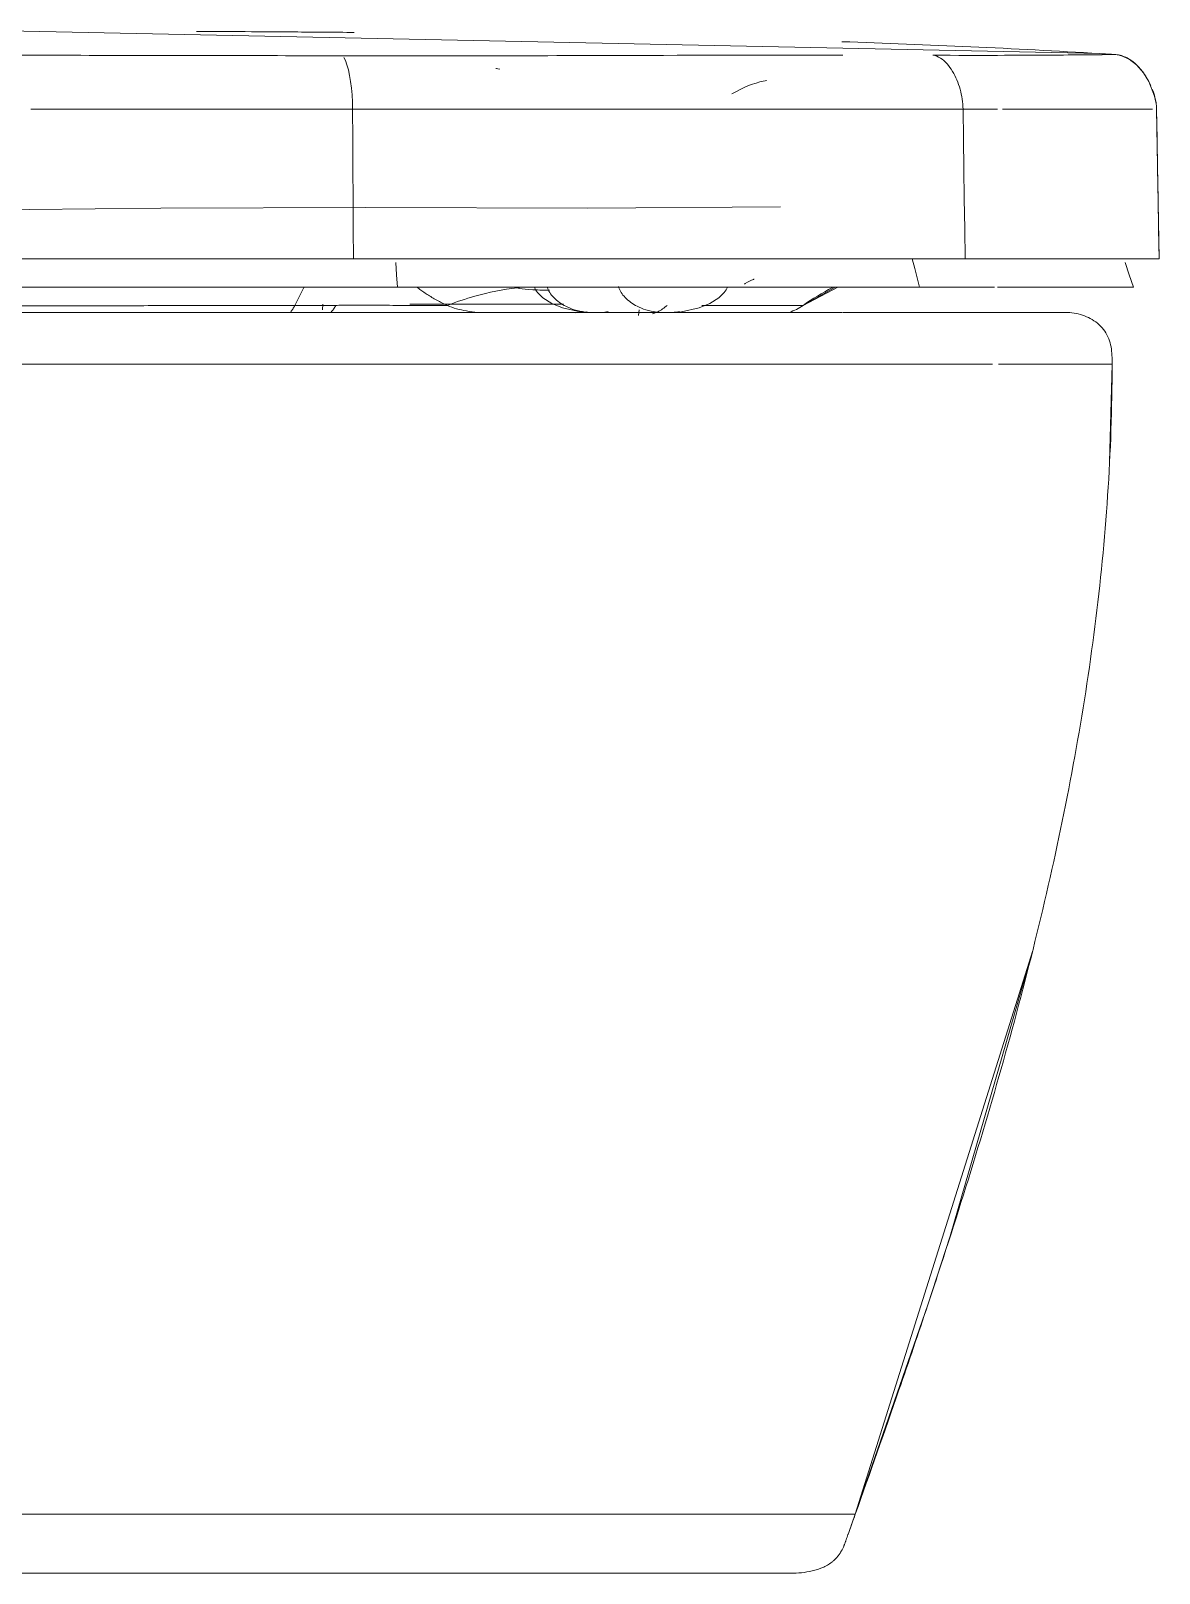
# Model space of a CAD drawing. Header units: millimetres. Extents: x -12186 to 152825, y -4386 to 9463.
# Drawn here: x 100397.6 to 100597.1, y 178 to 450.7 of the extents above; entities that cross this region are included whole.
import ezdxf

# ---------------------------------------------------------------- set-up
doc = ezdxf.new("R2010")
doc.units = ezdxf.units.MM
doc.layers.add('G-IMPT', color=8, linetype='Continuous', lineweight=5)
doc.layers.add('P-SANR-FIXT', color=6, linetype='Continuous', lineweight=5)

# ---------------------------------------------------------------- blocks, each defined once
blk = doc.blocks.new('geberit-500-415-01-1-icon-wc-wh-rimfree-seat-tap-rfa - GB_500_415_01_1_iCon_WC_WH_Rimfree_w_d_r_dwg_GB_500_415_01_1_iCon_WC_WH_Rimfree_w_d_r-922349-Section 3')
at = {"layer": 'G-IMPT'}
for p, q in [((-7120.11, 391.78), (-7078.17, 391.78)), ((-7000.85, 391.78), (-6968.45, 391.78)), ((-6968.45, 391.78), (-6943.3, 391.78)), ((-6942.25, 391.78), (-6927.53, 391.78)), ((-6927.53, 391.78), (-6922.16, 391.78)), ((-6922.16, 391.78), (-6922.6, 374.42)), ((-6967.57, 188.43), (-6936.18, 288.11)), ((-6936.18, 288.11), (-6950.76, 237.59)), ((-6950.76, 237.59), (-6936.19, 288.11)), ((-6950.76, 237.59), (-6954.73, 225.47)), ((-6954.73, 225.47), (-6950.76, 237.59)), ((-6967.57, 188.43), (-6954.73, 225.47)), ((-6968.78, 185.01), (-6967.57, 188.43)), ((-6967.57, 188.43), (-6968.78, 185.01))]:
    blk.add_line(p, q, dxfattribs=at)
at = {"layer": 'G-IMPT', "flags": 128}
for points in [[(-7078.17, 391.78), (-7037.91, 391.78), (-7000.85, 391.78)], [(-7412.67, 178), (-7380.88, 178), (-7349.09, 178), (-7317.3, 178), (-7285.51, 178), (-7253.72, 178), (-7221.93, 178), (-7190.13, 178), (-7158.34, 178), (-7126.55, 178), (-7095.04, 178), (-7064.81, 178), (-7036.93, 178), (-7012.38, 178), (-6993.34, 178), (-6982.36, 178), (-6978.98, 178)], [(-6978.98, 178), (-6982.36, 178), (-6993.34, 178), (-7012.38, 178), (-7036.93, 178), (-7064.81, 178), (-7095.04, 178), (-7119.23, 178)]]:
    blk.add_lwpolyline(points, dxfattribs=at)
at = {"layer": 'G-IMPT'}
for points, knots in [([(-7125.77, 400.89), (-7119.84, 400.89), (-7107.97, 400.89), (-7084.36, 400.89), (-7055.44, 400.89), (-7017.24, 400.89), (-6992.94, 400.89), (-6979.95, 400.89)], [0, 0, 0, 0, 0.111111, 0.222222, 0.444444, 0.666667, 1, 1, 1, 1]), ([(-6998.9, 400.89), (-7002.79, 400.89), (-7010.68, 400.89), (-7019.01, 400.89), (-7023.16, 400.89)], [0, 0, 0, 0, 0.1111111, 0.2160459, 0.2160459, 0.2160459, 0.2160459]), ([(-6981.06, 400.89), (-6982.4, 400.89), (-6987.91, 400.89), (-6994.07, 400.89), (-6998.9, 400.89)], [0.7777778, 0.7777778, 0.7777778, 0.7777778, 0.8333333, 1, 1, 1, 1]), ([(-6969.85, 400.89), (-6966.71, 400.89), (-6957.69, 400.89), (-6944.01, 400.89), (-6932.74, 400.89), (-6930.02, 400.89), (-6930.02, 400.89)], [0.1121759, 0.1121759, 0.1121759, 0.1121759, 0.2222222, 0.4444444, 0.7222222, 1, 1, 1, 1]), ([(-6930.02, 400.89), (-6930.02, 400.89), (-6935.3, 400.89), (-6947.95, 400.89), (-6952.92, 400.89)], [0, 0, 0, 0, 0.4444444, 0.6666667, 0.6666667, 0.6666667, 0.6666667]), ([(-6922.16, 391.78), (-6922.16, 384.03), (-6922.7, 368.52), (-6925.75, 337.62), (-6931.4, 307.08), (-6938.93, 276.98), (-6945.35, 254.6), (-6950.76, 237.48), (-6953.96, 227.79), (-6954.73, 225.47)], [0, 0, 0, 0, 0.1111111, 0.2222222, 0.4444444, 0.5555556, 0.6666667, 0.7777778, 0.8128226, 0.8128226, 0.8128226, 0.8128226]), ([(-6954.73, 225.47), (-6956.41, 220.43), (-6960.62, 208.06), (-6964.96, 195.74), (-6967.57, 188.43)], [0.8128302, 0.8128302, 0.8128302, 0.8128302, 0.8888889, 1, 1, 1, 1]), ([(-7412.67, 188.43), (-7389.3, 188.43), (-7354.23, 188.43), (-7307.48, 188.43), (-7272.41, 188.43), (-7237.35, 188.43), (-7202.28, 188.43), (-7173.06, 188.43), (-7149.68, 188.43), (-7136.53, 188.43), (-7128.5, 188.43), (-7125.57, 188.43), (-7121.19, 188.43), (-7111.71, 188.43), (-7097.23, 188.43), (-7080.16, 188.43), (-7063.57, 188.43), (-7047.62, 188.43), (-7032.46, 188.43), (-7018.23, 188.43), (-7007.28, 188.43), (-6999.09, 188.43), (-6991.6, 188.43), (-6983.59, 188.43), (-6976.26, 188.43), (-6969.47, 188.43), (-6967.57, 188.43), (-6967.57, 188.43)], [0, 0, 0, 0, 0.133333, 0.2, 0.266667, 0.333333, 0.4, 0.466667, 0.5, 0.533333, 0.541667, 0.545833, 0.55, 0.566667, 0.6, 0.633333, 0.666667, 0.7, 0.733333, 0.766667, 0.8, 0.816667, 0.833333, 0.866667, 0.9, 0.933333, 1, 1, 1, 1]), ([(-6967.57, 188.43), (-6967.78, 187.83), (-6968.1, 186.93), (-6968.51, 185.78), (-6968.7, 185.25), (-6968.78, 185.02)], [0, 0, 0, 0, 0.1111111, 0.1666667, 0.2103062, 0.2103062, 0.2103062, 0.2103062]), ([(-6968.78, 185.02), (-6968.81, 184.95), (-6968.88, 184.74), (-6969.02, 184.37), (-6969.15, 183.98), (-6969.26, 183.68), (-6969.34, 183.47), (-6969.41, 183.25), (-6969.45, 183.15), (-6969.55, 182.88), (-6969.63, 182.7), (-6969.73, 182.47), (-6969.83, 182.24), (-6969.94, 182.05), (-6970.04, 181.87), (-6970.18, 181.64), (-6970.38, 181.33), (-6970.68, 180.94), (-6971, 180.59), (-6971.34, 180.25), (-6971.83, 179.85), (-6972.49, 179.4), (-6973.63, 178.82), (-6975.16, 178.34), (-6977.06, 178.05), (-6978.34, 178), (-6978.98, 178)], [0.2103062, 0.2103062, 0.2103062, 0.2103062, 0.2222222, 0.25, 0.2777778, 0.2916667, 0.3055556, 0.3194444, 0.3333333, 0.3402778, 0.3472222, 0.3611111, 0.375, 0.3888889, 0.4027778, 0.4166667, 0.4444444, 0.4722222, 0.5, 0.5277778, 0.5555556, 0.6111111, 0.6666667, 0.7777778, 0.8888889, 1, 1, 1, 1])]:
    blk.add_open_spline(points, degree=3, knots=knots, dxfattribs=at)
for points in [[(-7008.03, 400.89), (-7006.61, 400.89), (-7005.21, 400.89), (-7003.82, 400.89)], [(-6997.17, 400.89), (-6996.71, 400.89), (-6996.25, 400.89), (-6995.79, 400.89)], [(-6979.95, 400.89), (-6976.47, 400.89), (-6973.12, 400.89), (-6969.95, 400.89)], [(-6930.02, 400.89), (-6929.51, 400.89), (-6928.5, 400.77), (-6927.04, 400.34), (-6925.67, 399.68), (-6924.44, 398.78), (-6923.42, 397.64), (-6922.7, 396.29), (-6922.3, 394.81), (-6922.16, 393.3), (-6922.16, 392.29), (-6922.16, 391.78)], [(-6930.02, 400.89), (-6929.51, 400.89), (-6928.5, 400.77), (-6927.04, 400.34), (-6925.67, 399.68), (-6924.44, 398.78), (-6923.42, 397.64), (-6922.7, 396.29), (-6922.3, 394.81), (-6922.16, 393.3), (-6922.16, 392.29), (-6922.16, 391.78)]]:
    blk.add_open_spline(points, degree=3, dxfattribs=at)
blk = doc.blocks.new('geberit-500-415-01-1-icon-wc-wh-rimfree-seat-tap-rfa - Geberit iCon WC-922348-Section 3')
blk.add_blockref('geberit-500-415-01-1-icon-wc-wh-rimfree-seat-tap-rfa - GB_500_415_01_1_iCon_WC_WH_Rimfree_w_d_r_dwg_GB_500_415_01_1_iCon_WC_WH_Rimfree_w_d_r-922349-Section 3', (0, 0))
blk = doc.blocks.new('geberit-500-415-01-1-icon-wc-wh-rimfree-seat-tap-rfa - GB_500_415_01_1_iCon_WC_WH_Rimfree_w_d_GB_iCon_500_43x_01_1_WC_Seat-1138940-Section 3')
blk.add_blockref('geberit-500-415-01-1-icon-wc-wh-rimfree-seat-tap-rfa - Geberit iCon WC-922348-Section 3', (0, 0))
blk = doc.blocks.new('GB_iCon_500_43x_01_1_WC_Seat - GB_iCon_500_430_01_1_WC_Seat_Standard_Metal Hinges_dwg_GB_iCon_500_430_01_1_WC_Seat_Standard_Metal Hinges-922318-Section 3')
at = {"layer": 'G-IMPT'}
for p, q in [((-7113.31, 436.84), (-7103.71, 436.84)), ((-7103.71, 436.84), (-7094.15, 436.84)), ((-7094.15, 436.84), (-7084.63, 436.84)), ((-7084.63, 436.84), (-7075.17, 436.84)), ((-7056.46, 438.11), (-7056.43, 436.84)), ((-6948.51, 436.84), (-6942.45, 436.84)), ((-6941.53, 436.84), (-6935.29, 436.84)), ((-6935.29, 436.84), (-6929.81, 436.84)), ((-6929.8, 436.84), (-6925.12, 436.84)), ((-6925.12, 436.84), (-6921.25, 436.84)), ((-6921.25, 436.84), (-6918.22, 436.84)), ((-6913.84, 410.41), (-6914.3, 436.84)), ((-6913.84, 410.41), (-6914.3, 436.84)), ((-7158.86, 405.38), (-7048.74, 405.38)), ((-7027.32, 405.28), (-7026.48, 405.35)), ((-6976.78, 402.15), (-6971.13, 405.35)), ((-6970.65, 405.35), (-6976.78, 402.15)), ((-7066.66, 402.13), (-7063.02, 402.14)), ((-7063.02, 402.14), (-7059.4, 402.14)), ((-7061.71, 402.37), (-7061.74, 401.36)), ((-7061.74, 401.36), (-7061.71, 402.37)), ((-7020.93, 402.37), (-7019.33, 401.7)), ((-7000.93, 400.88), (-7013.55, 400.88)), ((-7013.55, 400.88), (-7000.93, 400.88)), ((-7003.92, 400.88), (-7008.11, 400.88)), ((-7006.41, 400.88), (-7008.11, 400.88)), ((-7005.79, 401.36), (-7005.86, 400.35)), ((-7005.86, 400.35), (-7005.79, 401.36)), ((-6976.79, 402.15), (-6976.78, 402.15)), ((-6976.78, 402.15), (-6976.79, 402.15))]:
    blk.add_line(p, q, dxfattribs=at)
at = {"layer": 'G-IMPT', "flags": 128}
for points in [[(-7357.35, 450.14), (-7352.03, 450.2), (-7348.42, 450.24), (-7343.52, 450.3), (-7338.28, 450.35), (-7328.19, 450.42), (-7317.67, 450.48), (-7117.39, 450.69), (-6924.35, 446.67)], [(-7357.35, 450.14), (-7352.03, 450.2), (-7348.42, 450.24), (-7343.52, 450.3), (-7338.28, 450.35), (-7328.19, 450.42), (-7317.67, 450.48), (-7117.39, 450.69), (-6924.35, 446.67)], [(-7057.99, 446.01), (-7057.69, 445.45), (-7057.42, 444.7), (-7057.18, 443.8), (-7056.97, 442.8), (-7056.79, 441.71), (-7056.65, 440.56), (-7056.53, 439.36), (-7056.46, 438.11)], [(-6921.57, 446.5), (-6921.48, 446.5), (-6921.14, 446.46), (-6920.47, 446.3), (-6919.16, 445.7), (-6917.86, 444.7), (-6916.61, 443.26), (-6915.66, 441.73), (-6914.65, 439.17), (-6914.41, 438.08)], [(-6921.57, 446.5), (-6921.48, 446.5), (-6921.14, 446.46), (-6920.47, 446.3), (-6919.16, 445.7), (-6917.86, 444.7), (-6916.61, 443.26), (-6915.66, 441.73), (-6914.65, 439.17), (-6914.4, 438.02)], [(-7030.38, 443.89), (-7030.76, 443.98), (-7031.01, 444.03), (-7031.13, 444.05)], [(-6989.41, 439.54), (-6986.99, 440.79), (-6985.97, 441.19), (-6985.11, 441.47), (-6984.41, 441.66), (-6983.87, 441.79), (-6983.5, 441.86), (-6983.3, 441.89), (-6983.27, 441.9)], [(-7075.17, 436.84), (-7065.76, 436.84), (-7056.43, 436.84)], [(-7056.3, 410.41), (-7056.33, 415.7), (-7056.35, 420.98), (-7056.38, 426.27), (-7056.4, 431.56), (-7056.43, 436.84)], [(-7056.43, 436.84), (-7042.41, 436.84), (-7028.74, 436.84), (-7015.49, 436.84)], [(-7015.49, 436.84), (-7002.74, 436.84), (-6990.54, 436.84), (-6978.96, 436.84), (-6968.05, 436.84)], [(-6968.05, 436.84), (-6957.89, 436.84), (-6948.51, 436.84)], [(-6948.15, 410.41), (-6948.22, 415.7), (-6948.29, 420.98), (-6948.37, 426.27), (-6948.44, 431.56), (-6948.51, 436.84)], [(-6918.22, 436.84), (-6916.04, 436.84), (-6915.03, 436.84)], [(-6913.84, 410.41), (-6913.93, 415.7), (-6914.02, 420.98), (-6914.12, 426.27), (-6914.21, 431.56), (-6914.3, 436.84)], [(-7054.1, 419.47), (-7090.33, 419.32), (-7125.21, 418.97), (-7125.39, 418.97)], [(-6980.8, 419.57), (-7014.88, 419.37), (-7054.1, 419.47)], [(-7048.52, 405.38), (-7048.66, 407.56), (-7048.8, 409.74)], [(-6956.19, 405.38), (-6957.05, 408.65), (-6957.51, 410.41)], [(-6914.91, 410.41), (-6915.04, 410.41), (-6915.43, 410.41), (-6916.09, 410.41), (-6917, 410.41), (-6918.17, 410.41), (-6919.6, 410.41), (-6921.29, 410.41), (-6923.22, 410.41), (-6925.41, 410.41), (-6927.84, 410.41), (-6930.51, 410.41), (-6933.42, 410.41), (-6936.56, 410.41), (-6939.93, 410.41), (-6943.52, 410.41), (-6947.32, 410.41), (-6948.99, 410.41)], [(-6913.84, 410.41), (-6915.26, 410.41), (-6919.49, 410.41), (-6926.48, 410.41), (-6936.08, 410.41), (-6948.15, 410.41)], [(-6919.88, 409.74), (-6919.13, 407.56), (-6918.38, 405.38)], [(-6917.47, 410.41), (-6916.44, 410.41), (-6915.68, 410.41), (-6915.18, 410.41), (-6914.93, 410.41), (-6914.91, 410.41)], [(-6985.45, 406.78), (-6985.47, 406.77), (-6985.56, 406.74), (-6985.71, 406.69), (-6985.91, 406.61), (-6986.02, 406.56), (-6986.14, 406.5), (-6986.29, 406.43), (-6986.59, 406.27), (-6987.01, 406.02), (-6987.17, 405.91)], [(-7066.66, 402.13), (-7065.04, 405.29), (-7065, 405.36)], [(-7024.3, 405.38), (-7024.07, 404.91), (-7023.75, 404.44), (-7022.78, 403.5), (-7021.19, 402.47), (-7019.33, 401.7), (-7016.21, 401.02), (-7013.55, 400.88)], [(-6990.18, 405.38), (-6990.4, 404.91), (-6990.73, 404.44), (-6991.69, 403.5), (-6993.29, 402.47), (-6995.15, 401.7), (-6998.27, 401.02), (-7000.93, 400.88)], [(-7046.31, 402.37), (-7040.9, 402.37), (-7034.38, 402.37), (-7028.09, 402.37), (-7022.07, 402.37), (-7019.17, 402.37)], [(-7019.17, 402.37), (-7022.07, 402.37), (-7028.09, 402.37), (-7034.38, 402.37), (-7040.9, 402.37), (-7046.31, 402.37)], [(-6976.78, 402.15), (-6977.02, 402.15), (-6977.91, 402.14), (-6979.43, 402.14), (-6981.57, 402.14), (-6984.28, 402.15), (-6987.54, 402.15), (-6991.32, 402.16), (-6994.68, 402.16)], [(-6977.91, 402.14), (-6977.02, 402.15), (-6976.78, 402.15)]]:
    blk.add_lwpolyline(points, dxfattribs=at)
at = {"layer": 'G-IMPT'}
for points, knots in [([(-7056.15, 450.42), (-7059.69, 450.45), (-7068.99, 450.51), (-7078.28, 450.57), (-7084.04, 450.59)], [-0.69104536, -0.69104536, -0.69104536, -0.69104536, -0.66666667, -0.6270615, -0.6270615, -0.6270615, -0.6270615]), ([(-7142.05, 446.44), (-7129.51, 446.41), (-7109.1, 446.37), (-7081.17, 446.33), (-7065.88, 446.3), (-7058.32, 446.29)], [0, 0, 0, 0, 0.444444, 0.722222, 1, 1, 1, 1]), ([(-7058.32, 446.29), (-7040.04, 446.24), (-7008.04, 446.35), (-6980.8, 446.42), (-6969.78, 446.42)], [0, 0, 0, 0, 0.4444444, 0.8112723, 0.8112723, 0.8112723, 0.8112723]), ([(-6926.95, 446.45), (-6926.08, 446.46), (-6922.98, 446.49), (-6921.56, 446.5), (-6921.57, 446.5)], [0.6001775, 0.6001775, 0.6001775, 0.6001775, 0.7, 1, 1, 1, 1]), ([(-6914.3, 436.84), (-6914.31, 437.51), (-6914.48, 438.71), (-6914.87, 439.92), (-6915.06, 440.41)], [-1, -1, -1, -1, -0.8333333, -0.7158131, -0.7158131, -0.7158131, -0.7158131]), ([(-6956.19, 405.38), (-6959.82, 405.38), (-6967.39, 405.38), (-6983.92, 405.38), (-7003.87, 405.38), (-7027.29, 405.38), (-7041.32, 405.38), (-7048.52, 405.38)], [-1, -1, -1, -1, -0.85, -0.7, -0.4, -0.2, 0, 0, 0, 0]), ([(-7039.67, 402.15), (-7040.32, 402.45), (-7041.27, 402.91), (-7042.42, 403.57), (-7043.23, 404.09), (-7044.03, 404.59), (-7044.62, 405.01), (-7044.93, 405.27), (-7045.02, 405.35)], [0, 0, 0, 0, 0.1111111, 0.1666667, 0.2222222, 0.2777778, 0.3333333, 0.3571981, 0.3571981, 0.3571981, 0.3571981]), ([(-7039.67, 402.15), (-7038.09, 402.77), (-7034.03, 404.13), (-7029.84, 404.98), (-7027.32, 405.28)], [0, 0, 0, 0, 0.4, 1, 1, 1, 1]), ([(-7021.63, 404.85), (-7021.72, 404.85), (-7021.97, 404.85), (-7022.38, 404.85), (-7023.33, 404.86), (-7025.19, 404.94), (-7026.75, 405.13), (-7027.24, 405.24), (-7027.32, 405.28)], [0.4861111, 0.4861111, 0.4861111, 0.4861111, 0.5, 0.5277778, 0.5555556, 0.6666667, 0.8888889, 1, 1, 1, 1]), ([(-7022.02, 405.38), (-7021.92, 405.04), (-7021.6, 404.37), (-7020.52, 403.09), (-7019.09, 402.09), (-7016.43, 401.01), (-7014.71, 400.88), (-7013.55, 400.88)], [0.0097254, 0.0097254, 0.0097254, 0.0097254, 0.0975624, 0.1978967, 0.4477894, 0.5999694, 0.9892244, 0.9892244, 0.9892244, 0.9892244]), ([(-7009.43, 405.5), (-7009.42, 405.46), (-7009.32, 405.07), (-7008.97, 404.37), (-7007.9, 403.09), (-7006.47, 402.09), (-7003.81, 401.01), (-7002.09, 400.88), (-7000.93, 400.88)], [0, 0, 0, 0, 0.0097254, 0.0975624, 0.1978967, 0.4477894, 0.5999694, 0.9892244, 0.9892244, 0.9892244, 0.9892244]), ([(-6918.38, 405.38), (-6918.38, 405.38), (-6918.98, 405.38), (-6922.51, 405.38), (-6930, 405.38), (-6938.67, 405.38), (-6942.43, 405.38)], [-1, -1, -1, -1, -0.85, -0.7, -0.4, -0.2090329, -0.2090329, -0.2090329, -0.2090329]), ([(-6919.53, 405.38), (-6919.52, 405.38), (-6919.52, 405.38), (-6919.64, 405.38), (-6919.81, 405.38), (-6919.92, 405.38)], [-1, -1, -1, -1, -0.9652778, -0.9305556, -0.8888889, -0.8888889, -0.8888889, -0.8888889]), ([(-7126.84, 402.06), (-7122.75, 402.03), (-7114.58, 402.05), (-7102.39, 402.09), (-7094.32, 402.1), (-7090.32, 402.11)], [0, 0, 0, 0, 0.2, 0.4, 0.5999788, 0.5999788, 0.5999788, 0.5999788]), ([(-7059.4, 402.14), (-7059.27, 402.15), (-7059.01, 402.16), (-7058.52, 402.18), (-7057.68, 402.19), (-7056.08, 402.18), (-7054.56, 402.18), (-7052.99, 402.17), (-7051.05, 402.17), (-7048.74, 402.16), (-7046.45, 402.15), (-7044.16, 402.16), (-7041.9, 402.16), (-7040.41, 402.16), (-7039.67, 402.15)], [0, 0, 0, 0, 0.055556, 0.083333, 0.111111, 0.222222, 0.277778, 0.333333, 0.444444, 0.555556, 0.666667, 0.777778, 0.888889, 1, 1, 1, 1]), ([(-7034.28, 400.88), (-7034.97, 400.95), (-7036.87, 401.21), (-7038.63, 401.68), (-7039.67, 402.15)], [0.7847217, 0.7847217, 0.7847217, 0.7847217, 0.8611111, 1, 1, 1, 1]), ([(-7003.4, 400.65), (-7003.09, 400.75), (-7002.18, 401.12), (-7001.33, 401.7), (-7000.81, 402.16)], [0.4, 0.4, 0.4, 0.4, 0.6, 1, 1, 1, 1]), ([(-7001.02, 400.88), (-7000.99, 400.88), (-7000.23, 400.88), (-6999.44, 400.92), (-6998.65, 401.05)], [-1, -1, -1, -1, -0.9892244, -0.7443497, -0.7443497, -0.7443497, -0.7443497])]:
    blk.add_open_spline(points, degree=3, knots=knots, dxfattribs=at)
for points in [[(-6924.35, 446.67), (-6939.52, 447.6), (-6954.73, 448.26), (-6969.94, 448.78)], [(-6953.87, 446.38), (-6945.37, 446.34), (-6938.61, 446.37), (-6933.46, 446.4)], [(-6953.87, 446.38), (-6953.39, 446.32), (-6952.93, 446.14), (-6952.51, 445.88)], [(-6952.51, 445.88), (-6952.08, 445.61), (-6951.69, 445.27), (-6951.33, 444.87)], [(-6951.33, 444.87), (-6950.98, 444.47), (-6950.66, 444.02), (-6950.37, 443.53)], [(-6933.46, 446.4), (-6930.89, 446.42), (-6928.71, 446.44), (-6926.96, 446.45)], [(-6921.57, 446.5), (-6922.49, 446.56), (-6923.42, 446.62), (-6924.35, 446.67)], [(-6921.57, 446.5), (-6921.56, 446.5), (-6922.01, 446.5), (-6922.92, 446.49)], [(-6915.31, 441.02), (-6915.62, 441.69), (-6916.32, 442.96), (-6917.67, 444.64), (-6919.44, 446.01), (-6920.83, 446.46), (-6921.57, 446.5)], [(-6950.37, 443.53), (-6950.09, 443.05), (-6949.83, 442.54), (-6949.61, 442.01)], [(-6949.61, 442.01), (-6949.39, 441.48), (-6949.2, 440.92), (-6949.04, 440.36)], [(-6949.04, 440.36), (-6948.88, 439.79), (-6948.63, 438.64), (-6948.52, 437.43), (-6948.51, 436.84)], [(-7056.3, 410.41), (-7063.3, 410.41), (-7077.38, 410.41), (-7098.84, 410.41), (-7120.48, 410.41), (-7134.95, 410.41), (-7142.2, 410.41)], [(-6948.15, 410.41), (-6957.14, 410.41), (-6977.64, 410.41), (-7014.54, 410.41), (-7042.1, 410.41), (-7056.3, 410.41)], [(-7048.52, 405.38), (-7056.67, 405.38), (-7073.22, 405.38), (-7098.53, 405.38), (-7115.59, 405.39), (-7124.12, 405.39)], [(-7027.32, 405.28), (-7027.34, 405.28), (-7027.36, 405.32), (-7027.37, 405.36), (-7027.37, 405.38)], [(-6971.6, 405.3), (-6973.39, 404.35), (-6975.12, 403.3), (-6976.79, 402.15)], [(-6942.97, 405.38), (-6946.95, 405.38), (-6951.34, 405.38), (-6956.19, 405.38)], [(-6919.53, 405.38), (-6919.73, 405.38), (-6919.93, 405.39), (-6920.13, 405.4)], [(-6919.96, 405.38), (-6918.91, 405.38), (-6918.39, 405.38), (-6918.38, 405.38)], [(-6919.92, 405.38), (-6919.77, 405.38), (-6919.55, 405.38), (-6919.51, 405.38), (-6919.53, 405.38)], [(-7090.32, 402.11), (-7086.31, 402.11), (-7082.33, 402.12), (-7078.38, 402.12)], [(-7078.38, 402.12), (-7074.43, 402.13), (-7070.52, 402.13), (-7066.66, 402.13)], [(-7067.37, 401.01), (-7067.24, 401.15), (-7067, 401.48), (-7066.77, 401.9), (-7066.66, 402.13)], [(-7060.2, 401.01), (-7060.06, 401.15), (-7059.79, 401.49), (-7059.53, 401.91), (-7059.4, 402.14)], [(-7015.12, 401.02), (-7015.76, 400.95), (-7016.39, 400.89), (-7017.02, 400.84)], [(-7011.27, 401.05), (-7012.06, 400.92), (-7012.82, 400.88), (-7013.55, 400.88)], [(-6976.79, 402.15), (-6977.54, 401.63), (-6978.36, 401.22), (-6979.21, 400.92)]]:
    blk.add_open_spline(points, degree=3, dxfattribs=at)
blk = doc.blocks.new('GB_iCon_500_43x_01_1_WC_Seat - GB_iCon_500_43x_01_1_WC_Seat-922317-Section 3')
blk.add_blockref('GB_iCon_500_43x_01_1_WC_Seat - GB_iCon_500_430_01_1_WC_Seat_Standard_Metal Hinges_dwg_GB_iCon_500_430_01_1_WC_Seat_Standard_Metal Hinges-922318-Section 3', (0, 0))
blk = doc.blocks.new('GB_iCon_500_43x_01_1_WC_Seat - Geberit iCon Seat-1138941-Section 3')
blk.add_blockref('GB_iCon_500_43x_01_1_WC_Seat - GB_iCon_500_43x_01_1_WC_Seat-922317-Section 3', (0, 0))

msp = doc.modelspace()

# ---------------------------------------------------------------- block references
at = {"layer": 'P-SANR-FIXT'}
for name in ['GB_iCon_500_43x_01_1_WC_Seat - Geberit iCon Seat-1138941-Section 3', 'geberit-500-415-01-1-icon-wc-wh-rimfree-seat-tap-rfa - GB_500_415_01_1_iCon_WC_WH_Rimfree_w_d_GB_iCon_500_43x_01_1_WC_Seat-1138940-Section 3']:
    msp.add_blockref(name, (107510.9, 0), dxfattribs=at)

doc.saveas('drawing.dxf')
